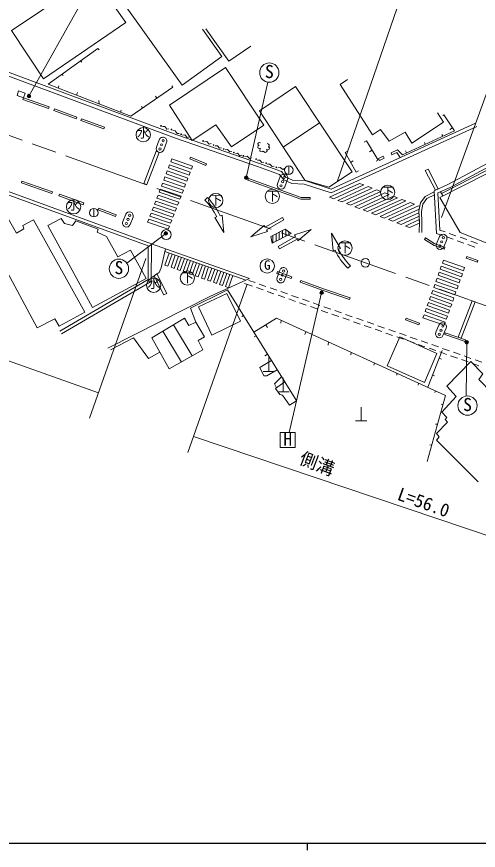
# Model space of a CAD drawing. Units: millimetres at full size, sheet at 1:1000; details may follow other scales. Extents: x 40000 to 680000, y 20000 to 380000.
# Drawn here: x 127350 to 191974, y 204000 to 320562 of the extents above; entities that cross this region are included whole.
import ezdxf
from ezdxf.enums import TextEntityAlignment as Align

# ---------------------------------------------------------------- set-up
doc = ezdxf.new("R2010")
doc.units = ezdxf.units.MM
doc.header["$LTSCALE"] = 1000
doc.linetypes.add('CHAIN', pattern=[18.5, 12, -1.5, 3.5, -1.5])
for name, color, linetype, lineweight in [('M-BGD', 7, 'Continuous', 13), ('M-BGD-EXST', 7, 'Continuous', 13), ('M-BMK', 2, 'CHAIN', 13), ('M-BMK-SRVR', 3, 'Continuous', 13), ('M-STR-HTXT', 7, 'Continuous', 13), ('M-STR-STRC', 7, 'Continuous', 13), ('M-TTL-BAND', 7, 'Continuous', 25)]:
    doc.layers.add(name, color=color, linetype=linetype, lineweight=lineweight)
doc.styles.add('ＭＳ ゴシック', font='')
doc.styles.get('ＭＳ ゴシック').set_extended_font_data('MS Gothic')

msp = doc.modelspace()

# ---------------------------------------------------------------- hatches: boundary and pattern name
at = {"layer": 'M-BGD-EXST'}
for points in [[(129323, 309455, 1), (128823, 309455, 0.41421), (129073, 309205, 0.41421)], [(159738, 298043, 0.41421), (159488, 298293, 0.41421), (159238, 298043, 1)], [(148477, 290268, 1), (147977, 290268, 0.41421), (148227, 290018, 0.41421)], [(170293, 281972, 0.41421), (170043, 282222, 0.41421), (169793, 281972, 1)], [(190595, 275035, 0.41421), (190345, 275285, 0.41421), (190095, 275035, 1)]]:
    msp.add_hatch(color=256, dxfattribs=at).paths.add_polyline_path(points)

# ---------------------------------------------------------------- linework, layer by layer
at = {"layer": 'M-BGD'}
for p, q in [((138692, 316123), (138877, 315917)), ((136308, 314405), (136463, 314213)), ((133724, 312543), (133874, 312325)), ((133143, 310574), (133232, 310895)), ((149210, 310707), (149075, 310908)), ((128297, 309219), (128215, 308983)), ((128215, 308983), (131824, 307725)), ((128297, 309219), (131907, 307961)), ((135743, 309577), (135855, 309939)), ((146958, 309164), (146769, 309432)), ((131824, 307725), (131907, 307961)), ((138881, 308375), (138864, 308836)), ((144958, 307794), (144803, 308021)), ((132640, 307684), (132552, 307450)), ((132552, 307450), (135664, 306282)), ((132640, 307684), (135752, 306516)), ((141884, 307224), (141976, 307479)), ((187156, 306853), (186993, 306735)), ((135664, 306282), (135752, 306516)), ((136423, 306292), (136336, 306057)), ((136336, 306057), (139554, 304872)), ((136423, 306292), (139640, 305107)), ((164668, 302323), (169758, 305711)), ((139554, 304872), (139640, 305107)), ((188364, 305019), (187961, 304780)), ((176338, 303180), (176002, 302997)), ((176338, 303180), (177960, 300516)), ((186997, 303838), (186886, 304082)), ((177108, 301916), (176738, 301663)), ((184553, 302719), (184449, 302975)), ((151665, 300895), (151573, 300663)), ((151665, 300895), (153944, 299987)), ((173320, 301579), (173649, 301774)), ((173320, 301579), (174868, 298799)), ((181926, 301516), (181779, 301817)), ((151573, 300663), (153851, 299755)), ((153851, 299755), (153944, 299987)), ((165460, 299713), (165460, 298513)), ((174094, 300189), (174441, 300400)), ((177960, 300516), (177690, 300344)), ((174868, 298799), (175203, 298987)), ((128008, 297340), (128090, 297576)), ((128008, 297340), (132288, 295836)), ((128090, 297576), (132371, 296071)), ((159811, 297929), (159727, 297694)), ((132288, 295836), (132371, 296071)), ((186664, 296080), (187018, 295501)), ((133274, 295521), (133360, 295756)), ((133274, 295521), (136653, 294276)), ((133360, 295756), (136740, 294511)), ((168425, 295046), (168425, 295296)), ((136653, 294276), (136740, 294511)), ((138167, 293755), (138167, 292555)), ((138755, 293552), (138844, 293786)), ((141296, 292855), (138844, 293786)), ((141207, 292622), (138755, 293552)), ((141207, 292622), (141296, 292855)), ((186121, 290259), (186942, 289967)), ((186595, 290727), (187336, 290463)), ((187902, 290262), (188844, 289926)), ((184583, 289623), (184451, 289411)), ((187507, 289765), (188449, 289430)), ((189014, 289229), (189956, 288893)), ((189409, 289725), (190351, 289389)), ((190916, 289188), (191858, 288852)), ((146227, 288821), (159934, 283969)), ((187217, 288077), (187299, 288313)), ((190521, 288692), (191463, 288356)), ((190375, 287049), (190288, 286815)), ((190288, 286815), (191833, 286243)), ((190375, 287049), (191920, 286478)), ((191833, 286243), (191920, 286478)), ((163788, 284674), (163873, 284909)), ((165778, 283955), (163788, 284674)), ((165863, 284190), (163873, 284909)), ((160348, 282876), (159248, 283261)), ((160741, 283374), (159837, 283691)), ((165778, 283955), (165863, 284190)), ((167033, 283440), (167118, 283675)), ((156868, 282371), (166560, 266782)), ((161858, 282346), (160914, 282677)), ((162251, 282844), (161307, 283175)), ((163368, 281817), (162424, 282148)), ((163761, 282315), (162817, 282646)), ((165271, 281786), (164327, 282117)), ((164878, 281288), (163934, 281619)), ((166387, 280759), (165444, 281089)), ((166781, 281257), (165837, 281587)), ((168291, 280727), (167347, 281058)), ((173934, 281024), (174014, 281261)), ((167897, 280229), (166954, 280560)), ((169407, 279700), (168464, 280031)), ((169801, 280198), (168857, 280529)), ((171311, 279669), (170367, 280000)), ((159108, 278768), (158867, 278627)), ((170917, 279171), (169974, 279502)), ((172427, 278642), (171483, 278973)), ((172821, 279140), (171877, 279470)), ((174331, 278610), (173387, 278941)), ((151920, 273133), (149319, 277486)), ((162223, 277490), (162469, 277092)), ((164379, 278091), (164317, 277700)), ((173937, 278113), (172993, 278443)), ((175447, 277583), (174503, 277914)), ((175841, 278081), (174897, 278412)), ((177350, 277552), (176407, 277883)), ((181793, 278180), (181882, 278413)), ((183649, 277477), (181793, 278180)), ((183737, 277711), (181882, 278413)), ((183649, 277477), (183737, 277711)), ((150410, 272274), (147828, 276595)), ((167834, 276516), (167702, 276144)), ((176957, 277054), (176013, 277385)), ((178467, 276525), (177523, 276856)), ((178860, 277023), (177917, 277353)), ((179977, 275996), (179033, 276326)), ((180370, 276493), (179427, 276824)), ((181880, 275964), (180937, 276295)), ((187260, 276136), (187343, 276372)), ((190199, 275371), (187343, 276372)), ((160870, 275935), (160574, 275777)), ((181487, 275466), (180543, 275797)), ((182997, 274937), (182053, 275268)), ((183390, 275435), (182447, 275766)), ((184900, 274906), (183956, 275237)), ((190117, 275135), (187260, 276136)), ((190117, 275135), (190199, 275371)), ((170991, 275077), (170953, 274623)), ((184507, 274408), (183563, 274739)), ((186017, 273879), (185073, 274209)), ((186410, 274376), (185466, 274707)), ((187920, 273847), (186976, 274178)), ((162455, 273385), (162109, 273159)), ((162664, 270945), (162664, 272895)), ((174182, 273622), (174138, 273293)), ((186901, 273874), (184894, 268740)), ((186484, 272806), (186840, 272654)), ((187527, 273349), (186583, 273680)), ((189037, 272820), (188093, 273151)), ((189430, 273318), (188486, 273649)), ((190940, 272789), (189996, 273120)), ((177439, 272138), (177366, 271840)), ((190546, 272291), (189603, 272622)), ((192056, 271762), (191113, 272092)), ((192450, 272260), (191506, 272590)), ((161864, 270945), (163464, 270945)), ((180575, 270709), (180574, 270418)), ((185573, 270477), (185829, 270346)), ((164671, 268092), (164671, 270042)), ((183587, 269336), (183538, 269021)), ((163871, 268092), (165471, 268092)), ((185974, 268248), (185905, 267997)), ((175583, 264033), (175583, 265983)), ((187028, 266302), (186771, 266363)), ((174783, 264033), (176383, 264033)), ((186274, 263582), (185972, 263608)), ((185459, 260646), (185178, 260713))]:
    msp.add_line(p, q, dxfattribs=at)
for points in [[(135972, 324857), (126638, 318628), (131105, 311851), (142609, 319766), (139901, 323674)], [(141585, 323479), (150519, 310992), (156062, 314981), (153372, 318796)], [(106349, 319790), (121751, 314273), (122588, 313393), (123684, 312859), (124449, 312758), (125185, 313177), (149758, 304059), (161216, 300093), (164420, 298895), (165042, 298141), (165982, 297718), (167693, 297652), (171355, 296461), (191556, 305655)], [(106194, 319314), (121471, 313842), (122288, 312983), (123538, 312374), (124550, 312241), (125229, 312627), (149589, 303588), (161047, 299623), (164120, 298474), (164731, 297733), (165865, 297222), (167604, 297155), (171385, 295926), (191764, 305200)], [(153810, 318880), (157038, 314330), (160109, 316448)], [(138692, 316123), (131738, 311112), (143320, 306673), (149210, 310707)], [(173673, 311799), (172649, 311079), (177179, 304050), (178278, 304789), (179491, 303178), (181708, 304429), (182656, 302894), (187091, 305831), (186257, 307119)], [(96016, 306711), (101153, 304848), (111372, 301363), (125540, 296345), (146227, 288821), (146198, 283548), (133627, 276223)], [(187156, 306853), (188645, 304593), (181353, 301253), (180667, 301944), (179772, 301537), (179884, 301252), (180556, 301588), (181019, 300859)], [(95876, 306283), (101002, 304424), (111221, 300851), (125389, 295922), (145775, 288507), (145749, 283807), (133401, 276612)], [(147753, 305185), (148073, 305189), (148381, 304832), (148652, 304879)], [(149220, 304645), (149539, 304616), (149808, 304229), (150083, 304247)], [(150582, 303997), (150901, 304019), (151229, 303679), (151497, 303742)], [(153661, 303068), (153981, 303088), (154306, 302746), (154574, 302806)], [(155122, 302492), (155442, 302506), (155761, 302158), (156031, 302213)], [(156539, 301948), (156858, 301979), (157194, 301649), (157461, 301719)], [(161460, 302906), (161332, 302952), (161220, 302907), (161114, 302773), (161134, 302643), (161216, 302584), (161276, 302573), (161171, 302512), (161106, 302323), (161138, 302186), (161319, 302117), (161467, 302136), (161390, 301939), (161387, 301773), (161511, 301697), (161693, 301659), (161818, 301715), (161851, 301776), (161903, 301693), (162135, 301591), (162309, 301659), (162408, 301819), (162366, 301930), (162295, 301982), (162489, 301934), (162680, 302047), (162733, 302246), (162662, 302323), (162534, 302354), (162691, 302399), (162713, 302487), (162672, 302658), (162590, 302747), (162418, 302825)], [(198726, 302982), (187807, 297146), (185787, 296232), (186121, 290259)], [(198962, 302541), (188028, 296697), (186305, 295918), (186595, 290727)], [(157965, 301446), (158284, 301466), (158610, 301125), (158878, 301186)], [(159294, 301003), (159612, 301044), (159960, 300726), (160223, 300806)], [(197642, 300929), (197423, 301235), (186800, 295856)], [(161056, 300511), (161376, 300516), (161685, 300160), (161956, 300208)], [(162478, 299951), (162798, 299962), (163113, 299611), (163383, 299665)], [(163909, 299418), (164221, 299490), (164598, 299208), (164853, 299312)], [(159727, 297694), (167132, 295046), (168425, 295046)], [(159811, 297929), (167175, 295296), (168425, 295296)], [(185797, 296051), (184515, 295405), (183861, 294510), (183643, 293359), (183716, 291892), (183696, 290397)], [(185818, 295669), (184748, 295131), (184190, 294367), (183994, 293335), (184067, 291898), (184046, 290392)], [(184451, 289411), (185794, 288570), (187217, 288077)], [(184583, 289623), (185903, 288797), (187299, 288313)], [(146200, 284068), (147285, 284786), (147555, 285426), (148203, 288121)], [(140132, 274235), (154501, 281472), (159934, 283969)], [(167033, 283440), (170233, 282278), (173934, 281024)], [(167118, 283675), (170316, 282514), (174014, 281261)], [(156868, 282371), (151690, 279826), (152451, 277854)], [(184831, 258380), (187389, 267603), (163717, 278392), (160536, 276471)], [(140489, 273965), (143684, 275668), (145797, 272776), (147391, 273645)], [(163017, 272481), (161399, 271517), (161925, 270326), (162346, 270349), (163829, 271175)], [(191959, 255527), (186111, 261343), (186493, 261822), (186101, 262302), (187638, 263881), (187315, 264223), (187550, 264537), (186855, 265281), (188862, 267457), (187560, 268876), (190920, 272327), (192614, 270624), (192026, 269811), (195667, 266090), (194369, 264643), (198311, 260585), (193282, 255276)], [(163703, 268657), (163427, 269215), (164439, 270194)], [(164869, 269502), (163570, 268561), (164186, 267719), (164555, 267644), (165546, 266247), (166510, 266864)]]:
    msp.add_lwpolyline(points, dxfattribs=at)
for points in [[(148734, 308174), (156578, 313436), (161962, 305387), (157426, 302375), (155244, 305439), (151933, 303267)], [(127405, 309543), (128297, 309219), (128523, 309882), (127627, 310197)], [(161327, 307417), (166371, 310798), (174318, 298861), (171052, 296703), (167689, 297715)], [(178124, 300444), (178800, 300768), (178670, 301039), (177994, 300714)], [(186563, 295272), (193138, 298579), (197846, 290952), (193989, 288574), (189439, 290363)], [(121772, 291193), (125628, 293249), (127308, 290302), (128353, 290901), (128216, 291364), (129724, 292169), (136910, 279235), (133301, 277281), (132679, 278336), (130224, 277070), (123906, 288708), (123249, 288380)], [(131731, 291358), (133570, 292329), (134032, 291624), (135177, 291370), (135627, 291994), (138740, 290837), (138636, 290409), (139945, 289830), (141529, 286986), (143298, 287934), (145490, 283964), (137981, 279892)], [(152810, 279986), (156764, 281840), (158661, 277988), (154664, 276048)], [(146256, 275656), (150822, 278385), (151443, 277402), (152451, 277854), (153641, 275811), (152736, 275294), (153422, 273988), (148712, 271308)], [(180986, 275782), (186166, 273459), (184443, 269390), (179195, 271736)]]:
    msp.add_lwpolyline(points, close=True, dxfattribs=at)
for centre, radius in [((147553, 305307), 50), ((149034, 304787), 50), ((150375, 304108), 50), ((153455, 303180), 50), ((154919, 302608), 50), ((156329, 302053), 50), ((157759, 301558), 50), ((159081, 301100), 50), ((160856, 300632), 50), ((162275, 300068), 50), ((165460, 299113), 600), ((163687, 299494), 50), ((138167, 293155), 600), ((148286, 290085), 700)]:
    msp.add_circle(centre, radius, dxfattribs=at)
at = {"layer": 'M-BGD-EXST'}
for centre, radius in [((129073, 309455), 250), ((145066, 304054), 1000), ((159488, 298043), 250), ((163142, 295445), 1000), ((179278, 295987), 1000), ((135315, 293972), 1000), ((155226, 294859), 1000), ((148227, 290268), 250), ((173304, 288206), 1000), ((162419, 285707), 1000), ((151252, 284026), 1000), ((146521, 283012), 1000), ((170043, 281972), 250), ((190345, 275035), 250)]:
    msp.add_circle(centre, radius, dxfattribs=at)
at = {"layer": 'M-BMK'}
msp.add_line((81970, 319737), (251932, 259122), dxfattribs=at)
at = {"layer": 'M-BMK-SRVR'}
msp.add_circle((176159, 286145), 600, dxfattribs=at)
at = {"layer": 'M-STR-HTXT'}
for p, q in [((129073, 309455), (138617, 326463)), ((172235, 297484), (181892, 325524)), ((186823, 292487), (195721, 317072)), ((159488, 298043), (162491, 311404)), ((148227, 290268), (142762, 286097)), ((137534, 264423), (145451, 286748)), ((86706, 286448), (138794, 267976)), ((151314, 259612), (159627, 283179)), ((170043, 281972), (165514, 262443)), ((190345, 275035), (190285, 267517)), ((152114, 261878), (205637, 243819))]:
    msp.add_line(p, q, dxfattribs=at)
at = {"layer": 'M-STR-STRC'}
for p, q in [((146912, 302322), (147309, 303348)), ((148335, 302951), (147938, 301925)), ((145150, 297229), (146892, 301753)), ((145575, 297081), (147312, 301591)), ((146892, 301753), (147312, 301591)), ((148593, 299406), (148755, 299826)), ((148755, 299826), (151655, 298822)), ((148917, 300246), (149079, 300666)), ((148917, 300246), (151816, 299242)), ((149079, 300666), (151978, 299663)), ((151816, 299242), (151978, 299663)), ((148269, 298565), (148431, 298985)), ((148269, 298565), (151169, 297562)), ((148431, 298985), (151331, 297982)), ((148593, 299406), (151493, 298402)), ((151493, 298402), (151655, 298822)), ((184535, 299053), (184935, 299260)), ((185959, 296310), (184535, 299053)), ((186369, 296495), (184935, 299260)), ((147622, 296885), (147784, 297305)), ((147784, 297305), (150684, 296301)), ((147946, 297725), (148108, 298145)), ((147946, 297725), (150846, 296721)), ((148108, 298145), (151007, 297141)), ((151169, 297562), (151331, 297982)), ((163860, 297179), (164256, 298205)), ((165282, 297809), (164886, 296783)), ((171134, 295323), (175349, 297259)), ((175349, 297259), (175940, 297035)), ((145575, 297081), (145150, 297229)), ((147299, 296044), (147460, 296464)), ((147460, 296464), (150360, 295461)), ((147622, 296885), (150522, 295881)), ((150522, 295881), (150684, 296301)), ((150846, 296721), (151007, 297141)), ((171725, 295099), (175940, 297035)), ((172315, 294875), (176531, 296811)), ((172315, 294875), (176531, 296811)), ((172906, 294651), (177121, 296587)), ((173497, 294427), (177712, 296364)), ((173497, 294427), (177712, 296364)), ((174087, 294204), (178303, 296140)), ((176531, 296811), (177121, 296587)), ((177712, 296364), (178303, 296140)), ((185959, 296310), (186369, 296495)), ((146975, 295204), (147137, 295624)), ((146975, 295204), (149875, 294200)), ((147137, 295624), (150036, 294620)), ((147299, 296044), (150198, 295041)), ((150198, 295041), (150360, 295461)), ((153694, 294923), (154063, 295260)), ((171134, 295323), (171725, 295099)), ((174678, 293980), (178894, 295916)), ((174678, 293980), (178894, 295916)), ((175269, 293756), (179484, 295692)), ((175860, 293532), (180075, 295468)), ((175860, 293532), (180075, 295468)), ((176450, 293308), (180666, 295244)), ((177041, 293084), (181256, 295020)), ((177041, 293084), (181256, 295020)), ((178894, 295916), (179484, 295692)), ((180075, 295468), (180666, 295244)), ((181256, 295020), (181847, 294796)), ((146328, 293523), (146489, 293943)), ((146489, 293943), (149389, 292940)), ((146651, 294363), (146813, 294784)), ((146651, 294363), (149551, 293360)), ((146813, 294784), (149713, 293780)), ((149551, 293360), (149713, 293780)), ((149875, 294200), (150036, 294620)), ((172315, 294875), (172906, 294651)), ((173497, 294427), (174087, 294204)), ((174678, 293980), (175269, 293756)), ((177632, 292860), (181847, 294796)), ((178222, 292636), (182438, 294572)), ((178222, 292636), (182438, 294572)), ((178813, 292412), (183028, 294348)), ((179404, 292188), (183619, 294125)), ((179404, 292188), (183619, 294125)), ((182438, 294572), (183028, 294348)), ((183777, 294065), (183619, 294125)), ((183619, 294125), (183777, 294065)), ((183701, 293667), (183777, 294065)), ((142209, 291907), (142618, 292928)), ((146004, 292683), (146166, 293103)), ((146004, 292683), (148904, 291679)), ((146166, 293103), (149066, 292099)), ((146328, 293523), (149227, 292519)), ((149227, 292519), (149389, 292940)), ((155364, 292572), (155100, 292485)), ((156106, 292818), (155843, 292731)), ((156354, 290380), (156106, 292818)), ((175860, 293532), (176450, 293308)), ((177041, 293084), (177632, 292860)), ((178222, 292636), (178813, 292412)), ((179994, 291965), (183701, 293667)), ((180585, 291741), (183653, 293150)), ((180585, 291741), (183653, 293150)), ((181176, 291517), (183677, 292666)), ((183677, 292666), (183653, 293150)), ((143639, 292520), (143231, 291498)), ((145680, 291842), (145842, 292262)), ((145680, 291842), (148580, 290839)), ((145842, 292262), (148742, 291259)), ((148904, 291679), (149066, 292099)), ((155100, 292485), (156354, 290380)), ((164577, 292490), (162124, 291117)), ((164771, 292143), (162318, 290770)), ((164577, 292490), (164771, 292143)), ((179404, 292188), (179994, 291965)), ((180585, 291741), (181176, 291517)), ((181766, 291293), (183702, 292182)), ((182357, 291069), (183714, 291692)), ((183714, 291692), (183702, 292182)), ((148580, 290839), (148742, 291259)), ((160129, 289772), (161989, 291357)), ((162453, 290530), (160129, 289772)), ((162124, 291117), (161989, 291357)), ((162453, 290530), (162318, 290770)), ((164112, 289416), (164112, 290422)), ((164562, 289640), (164562, 290649)), ((165012, 289864), (165012, 290800)), ((165462, 290088), (165462, 290483)), ((166264, 290047), (168587, 290805)), ((168587, 290805), (166727, 289221)), ((171403, 290269), (171651, 287832)), ((172657, 288164), (171403, 290269)), ((181766, 291293), (182357, 291069)), ((163212, 288969), (163212, 289967)), ((163662, 289193), (163662, 290195)), ((163946, 288434), (166399, 289807)), ((164140, 288087), (166593, 289461)), ((166264, 290047), (166399, 289807)), ((166593, 289461), (166727, 289221)), ((186105, 288789), (186524, 289806)), ((187541, 289386), (187122, 288369)), ((164140, 288087), (163946, 288434)), ((171651, 287832), (171914, 287919)), ((172393, 288077), (172657, 288164)), ((148109, 287730), (159412, 283729)), ((148110, 285820), (148711, 287517)), ((148534, 285670), (149135, 287367)), ((148958, 285520), (149559, 287217)), ((148958, 285520), (149559, 287217)), ((149383, 285370), (149983, 287067)), ((149807, 285220), (150408, 286916)), ((149807, 285220), (150408, 286916)), ((150231, 285070), (150832, 286766)), ((148110, 285820), (148534, 285670)), ((150655, 284919), (151256, 286616)), ((150655, 284919), (151256, 286616)), ((151079, 284769), (151680, 286466)), ((151504, 284619), (152104, 286316)), ((151504, 284619), (152104, 286316)), ((151928, 284469), (152529, 286166)), ((152352, 284319), (152953, 286015)), ((152352, 284319), (152953, 286015)), ((152776, 284168), (153377, 285865)), ((153200, 284018), (153801, 285715)), ((153200, 284018), (153801, 285715)), ((174063, 285726), (173694, 285389)), ((186792, 285675), (186641, 285251)), ((186792, 285675), (189752, 284620)), ((186792, 285675), (189752, 284620)), ((187094, 286523), (186943, 286099)), ((186943, 286099), (189903, 285044)), ((187094, 286523), (190054, 285468)), ((146610, 284339), (146988, 284589)), ((146988, 284589), (148361, 281864)), ((148958, 285520), (149383, 285370)), ((149807, 285220), (150231, 285070)), ((150655, 284919), (151079, 284769)), ((151504, 284619), (151928, 284469)), ((153625, 283868), (154225, 285565)), ((154049, 283718), (154650, 285415)), ((154049, 283718), (154650, 285415)), ((154473, 283568), (155074, 285265)), ((154897, 283418), (155498, 285114)), ((154897, 283418), (155498, 285114)), ((155321, 283267), (155922, 284964)), ((155746, 283117), (156346, 284814)), ((155746, 283117), (156346, 284814)), ((156170, 282967), (156771, 284664)), ((156594, 282817), (157195, 284514)), ((156594, 282817), (157195, 284514)), ((163810, 284071), (164174, 285109)), ((165212, 284745), (164848, 283707)), ((186490, 284827), (186339, 284403)), ((186490, 284827), (189450, 283772)), ((186490, 284827), (189450, 283772)), ((186641, 285251), (189601, 284196)), ((189752, 284620), (189601, 284196)), ((190054, 285468), (189903, 285044)), ((146610, 284339), (147959, 281662)), ((152352, 284319), (152776, 284168)), ((153200, 284018), (153625, 283868)), ((154049, 283718), (154473, 283568)), ((154897, 283418), (155321, 283267)), ((157018, 282667), (157619, 284363)), ((186188, 283979), (186037, 283555)), ((186037, 283555), (188997, 282501)), ((186188, 283979), (189148, 282925)), ((186188, 283979), (189148, 282925)), ((186339, 284403), (189299, 283348)), ((189450, 283772), (189299, 283348)), ((155746, 283117), (156170, 282967)), ((156594, 282817), (157018, 282667)), ((185584, 282284), (185433, 281860)), ((185584, 282284), (188544, 281229)), ((185584, 282284), (188544, 281229)), ((185886, 283132), (185735, 282708)), ((185735, 282708), (188695, 281653)), ((185886, 283132), (188846, 282077)), ((185886, 283132), (188846, 282077)), ((189148, 282925), (188997, 282501)), ((147959, 281662), (148361, 281864)), ((185282, 281436), (185130, 281012)), ((185130, 281012), (188091, 279957)), ((185282, 281436), (188242, 280381)), ((185282, 281436), (188242, 280381)), ((185433, 281860), (188393, 280805)), ((188544, 281229), (188393, 280805)), ((188846, 282077), (188695, 281653)), ((184979, 280588), (184828, 280164)), ((184828, 280164), (187789, 279109)), ((184979, 280588), (187940, 279533)), ((184979, 280588), (187940, 279533)), ((188242, 280381), (188091, 279957)), ((191104, 280848), (189147, 275740)), ((191527, 280695), (189572, 275591)), ((191527, 280695), (191104, 280848)), ((184375, 278893), (184224, 278469)), ((184375, 278893), (187336, 277838)), ((184375, 278893), (187336, 277838)), ((184677, 279740), (184526, 279316)), ((184526, 279316), (187487, 278262)), ((184677, 279740), (187638, 278686)), ((184677, 279740), (187638, 278686)), ((187638, 278686), (187487, 278262)), ((187940, 279533), (187789, 279109)), ((184224, 278469), (187184, 277414)), ((186019, 276435), (186463, 277441)), ((187336, 277838), (187184, 277414)), ((187469, 276997), (187025, 275991)), ((189572, 275591), (189147, 275740)), ((164220, 262443), (164220, 260343)), ((166320, 262443), (164220, 262443)), ((166320, 260343), (166320, 262443)), ((164220, 260343), (166320, 260343))]:
    msp.add_line(p, q, dxfattribs=at)
msp.add_lwpolyline([(163099, 288913), (162926, 289823), (164949, 290845), (165791, 290251)], close=True, dxfattribs=at)
for centre, radius in [((162716, 312735), 1350), ((147854, 303217), 150), ((147407, 302060), 150), ((147630, 302638), 150), ((164578, 297496), 150), ((164802, 298074), 150), ((164355, 296918), 150), ((143162, 292791), 150), ((142701, 291639), 150), ((142931, 292215), 150), ((186830, 289089), 150), ((187066, 289662), 150), ((186594, 288516), 150), ((141660, 285318), 1350), ((164518, 284410), 150), ((164723, 284996), 150), ((164313, 283825), 150), ((187001, 277285), 150), ((186501, 276150), 150), ((186751, 276717), 150), ((190457, 266178), 1350)]:
    msp.add_circle(centre, radius, dxfattribs=at)
for centre, radius, start, end in [((147822, 303149), 550, 68.86661, 158.86661), ((147822, 303149), 550, 338.86661, 68.86661), ((147425, 302123), 550, 158.86661, 248.86661), ((147425, 302123), 550, 248.86661, 338.86661), ((164769, 298007), 550, 68.86661, 158.86661), ((164769, 298007), 550, 338.86661, 68.86661), ((164373, 296981), 550, 158.86661, 248.86661), ((164373, 296981), 550, 248.86661, 338.86661), ((147384, 288672), 8881, 26.0474, 44.73423), ((147395, 288680), 9369, 25.61867, 44.61867), ((143129, 292724), 550, 68.18961, 158.18961), ((143129, 292724), 550, 338.18961, 68.18961), ((142720, 291703), 550, 158.18961, 248.18961), ((142720, 291703), 550, 248.18961, 338.18961), ((187033, 289596), 550, 67.58105, 157.58105), ((187033, 289596), 550, 337.58105, 67.58105), ((180362, 291970), 9369, 205.61867, 224.61867), ((180372, 291977), 8881, 206.0474, 224.73423), ((186613, 288579), 550, 157.58105, 247.58105), ((186613, 288579), 550, 247.58105, 337.58105), ((164693, 284927), 550, 70.68159, 160.68159), ((164693, 284927), 550, 340.68159, 70.68159), ((164329, 283889), 550, 160.68159, 250.68159), ((164329, 283889), 550, 250.68159, 340.68159), ((186966, 277219), 550, 66.20305, 156.20305), ((186966, 277219), 550, 336.20305, 66.20305), ((186522, 276213), 550, 156.20305, 246.20305), ((186522, 276213), 550, 246.20305, 336.20305)]:
    msp.add_arc(centre, radius, start, end, dxfattribs=at)
at = {"layer": 'M-TTL-BAND'}
for p, q in [((40000, 205000), (579000, 205000)), ((168000, 205000), (168000, 204000))]:
    msp.add_line(p, q, dxfattribs=at)

# ---------------------------------------------------------------- texts
at = {"layer": 'M-BGD-EXST', "style": 'ＭＳ ゴシック'}
for s, p in [('水', (144187, 303263)), ('下', (162290, 294458)), ('下', (178425, 295000)), ('水', (134436, 293181)), ('下', (154374, 293872)), ('下', (172452, 287219)), ('G', (161980, 284779)), ('下', (150400, 283039)), ('水', (145642, 282221))]:
    msp.add_text(s, height=1320, dxfattribs=at).set_placement(p, align=Align.BOTTOM_LEFT)
at = {"layer": 'M-STR-HTXT', "style": 'ＭＳ ゴシック'}
for s, rotation, p in [('側溝\u3000', 338.978, (166556, 257601)), ('L=56.0', 340.3, (180303, 252538))]:
    msp.add_text(s, height=1833, rotation=rotation, dxfattribs=at).set_placement(p, align=Align.BOTTOM_LEFT)
at = {"layer": 'M-STR-STRC', "style": 'ＭＳ ゴシック'}
for p in [(162061, 311442), (141004, 284026), (189802, 264885)]:
    msp.add_text('S', height=1833, rotation=358.508, dxfattribs=at).set_placement(p, align=Align.BOTTOM_LEFT)
msp.add_text('H', height=1833, dxfattribs=at).set_placement((164673, 260035), align=Align.BOTTOM_LEFT)

doc.saveas('drawing.dxf')
